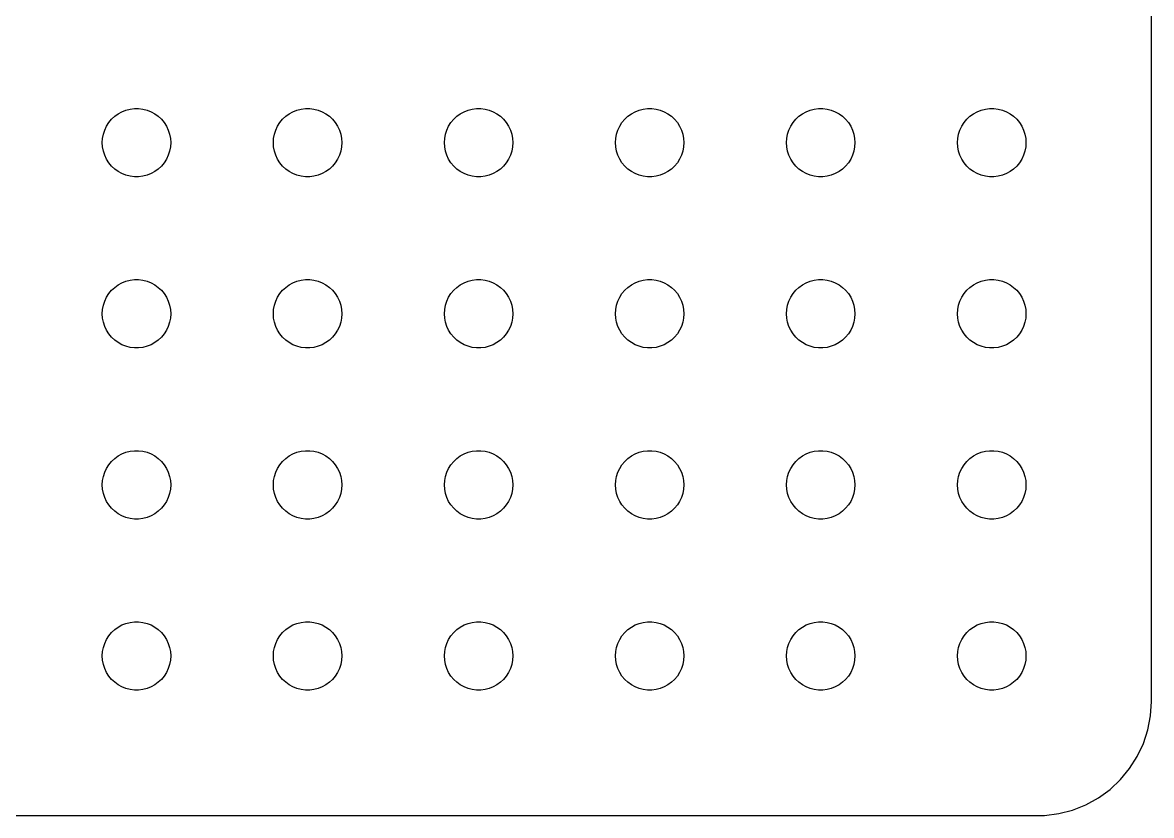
# Model space of a CAD drawing. Header units: metres. Extents: x -97 to 97, y -37 to 37.
# Drawn here: x 47.5 to 97, y -36.99 to -2.24 of the extents above; entities that cross this region are included whole.
import ezdxf

# ---------------------------------------------------------------- set-up
doc = ezdxf.new("R2010")
doc.units = ezdxf.units.M

msp = doc.modelspace()

# ---------------------------------------------------------------- linework, layer by layer
for p, q in [((97, -32), (97, 32)), ((51.4065, -6.47318), (51.5439, -6.34422)), ((51.5439, -6.34422), (51.6963, -6.23351)), ((51.6963, -6.23351), (51.8613, -6.14275)), ((51.8613, -6.14275), (52.0365, -6.07341)), ((52.0365, -6.07341), (52.2189, -6.02657)), ((52.2189, -6.02657), (52.4058, -6.00294)), ((52.4058, -6.00294), (52.5942, -6.00294)), ((52.5942, -6.00294), (52.7811, -6.02657)), ((52.7811, -6.02657), (52.9635, -6.07341)), ((52.9635, -6.07341), (53.1387, -6.14275)), ((53.1387, -6.14275), (53.3037, -6.23351)), ((53.3037, -6.23351), (53.4561, -6.34422)), ((53.4561, -6.34422), (53.5934, -6.47318)), ((58.9065, -6.47318), (59.0439, -6.34422)), ((59.0439, -6.34422), (59.1963, -6.23351)), ((59.1963, -6.23351), (59.3613, -6.14275)), ((59.3613, -6.14275), (59.5365, -6.07341)), ((59.5365, -6.07341), (59.7189, -6.02657)), ((59.7189, -6.02657), (59.9058, -6.00294)), ((59.9058, -6.00294), (60.0942, -6.00294)), ((60.0942, -6.00294), (60.2811, -6.02657)), ((60.2811, -6.02657), (60.4635, -6.07341)), ((60.4635, -6.07341), (60.6387, -6.14275)), ((60.6387, -6.14275), (60.8037, -6.23351)), ((60.8037, -6.23351), (60.9561, -6.34422)), ((60.9561, -6.34422), (61.0934, -6.47318)), ((66.4065, -6.47318), (66.5439, -6.34422)), ((66.5439, -6.34422), (66.6963, -6.23351)), ((66.6963, -6.23351), (66.8613, -6.14275)), ((66.8613, -6.14275), (67.0365, -6.07341)), ((67.0365, -6.07341), (67.2189, -6.02657)), ((67.2189, -6.02657), (67.4058, -6.00294)), ((67.4058, -6.00294), (67.5942, -6.00294)), ((67.5942, -6.00294), (67.7811, -6.02657)), ((67.7811, -6.02657), (67.9635, -6.07341)), ((67.9635, -6.07341), (68.1387, -6.14275)), ((68.1387, -6.14275), (68.3037, -6.23351)), ((68.3037, -6.23351), (68.4561, -6.34422)), ((68.4561, -6.34422), (68.5934, -6.47318)), ((73.9065, -6.47318), (74.0439, -6.34422)), ((74.0439, -6.34422), (74.1963, -6.23351)), ((74.1963, -6.23351), (74.3613, -6.14275)), ((74.3613, -6.14275), (74.5365, -6.07341)), ((74.5365, -6.07341), (74.7189, -6.02657)), ((74.7189, -6.02657), (74.9058, -6.00294)), ((74.9058, -6.00294), (75.0942, -6.00294)), ((75.0942, -6.00294), (75.2811, -6.02657)), ((75.2811, -6.02657), (75.4635, -6.07341)), ((75.4635, -6.07341), (75.6387, -6.14275)), ((75.6387, -6.14275), (75.8037, -6.23351)), ((75.8037, -6.23351), (75.9561, -6.34422)), ((75.9561, -6.34422), (76.0934, -6.47318)), ((81.4065, -6.47318), (81.5439, -6.34422)), ((81.5439, -6.34422), (81.6963, -6.23351)), ((81.6963, -6.23351), (81.8613, -6.14275)), ((81.8613, -6.14275), (82.0365, -6.07341)), ((82.0365, -6.07341), (82.2189, -6.02657)), ((82.2189, -6.02657), (82.4058, -6.00294)), ((82.4058, -6.00294), (82.5942, -6.00294)), ((82.5942, -6.00294), (82.7811, -6.02657)), ((82.7811, -6.02657), (82.9635, -6.07341)), ((82.9635, -6.07341), (83.1387, -6.14275)), ((83.1387, -6.14275), (83.3037, -6.23351)), ((83.3037, -6.23351), (83.4561, -6.34422)), ((83.4561, -6.34422), (83.5934, -6.47318)), ((88.9065, -6.47318), (89.0439, -6.34422)), ((89.0439, -6.34422), (89.1963, -6.23351)), ((89.1963, -6.23351), (89.3613, -6.14275)), ((89.3613, -6.14275), (89.5365, -6.07341)), ((89.5365, -6.07341), (89.7189, -6.02657)), ((89.7189, -6.02657), (89.9058, -6.00294)), ((89.9058, -6.00294), (90.0942, -6.00294)), ((90.0942, -6.00294), (90.2811, -6.02657)), ((90.2811, -6.02657), (90.4635, -6.07341)), ((90.4635, -6.07341), (90.6387, -6.14275)), ((90.6387, -6.14275), (90.8037, -6.23351)), ((90.8037, -6.23351), (90.9561, -6.34422)), ((90.9561, -6.34422), (91.0934, -6.47318)), ((51.1053, -6.9478), (51.1855, -6.77736)), ((51.1855, -6.77736), (51.2865, -6.61832)), ((51.2865, -6.61832), (51.4065, -6.47318)), ((53.5934, -6.47318), (53.7135, -6.61832)), ((53.7135, -6.61832), (53.8145, -6.77736)), ((53.8145, -6.77736), (53.8947, -6.9478)), ((58.6053, -6.9478), (58.6855, -6.77736)), ((58.6855, -6.77736), (58.7865, -6.61832)), ((58.7865, -6.61832), (58.9065, -6.47318)), ((61.0934, -6.47318), (61.2135, -6.61832)), ((61.2135, -6.61832), (61.3145, -6.77736)), ((61.3145, -6.77736), (61.3947, -6.9478)), ((66.1053, -6.9478), (66.1855, -6.77736)), ((66.1855, -6.77736), (66.2865, -6.61832)), ((66.2865, -6.61832), (66.4065, -6.47318)), ((68.5934, -6.47318), (68.7135, -6.61832)), ((68.7135, -6.61832), (68.8145, -6.77736)), ((68.8145, -6.77736), (68.8947, -6.9478)), ((73.6053, -6.9478), (73.6855, -6.77736)), ((73.6855, -6.77736), (73.7865, -6.61832)), ((73.7865, -6.61832), (73.9065, -6.47318)), ((76.0934, -6.47318), (76.2135, -6.61832)), ((76.2135, -6.61832), (76.3145, -6.77736)), ((76.3145, -6.77736), (76.3947, -6.9478)), ((81.1053, -6.9478), (81.1855, -6.77736)), ((81.1855, -6.77736), (81.2865, -6.61832)), ((81.2865, -6.61832), (81.4065, -6.47318)), ((83.5934, -6.47318), (83.7135, -6.61832)), ((83.7135, -6.61832), (83.8145, -6.77736)), ((83.8145, -6.77736), (83.8947, -6.9478)), ((88.6053, -6.9478), (88.6855, -6.77736)), ((88.6855, -6.77736), (88.7865, -6.61832)), ((88.7865, -6.61832), (88.9065, -6.47318)), ((91.0934, -6.47318), (91.2135, -6.61832)), ((91.2135, -6.61832), (91.3145, -6.77736)), ((91.3145, -6.77736), (91.3947, -6.9478)), ((51, -7.5), (51.0118, -7.312)), ((51.0118, -7.312), (51.0471, -7.12695)), ((51.0471, -7.12695), (51.1053, -6.9478)), ((53.8947, -6.9478), (53.9529, -7.12695)), ((53.9529, -7.12695), (53.9882, -7.312)), ((53.9882, -7.312), (54, -7.5)), ((58.5, -7.5), (58.5118, -7.312)), ((58.5118, -7.312), (58.5471, -7.12695)), ((58.5471, -7.12695), (58.6053, -6.9478)), ((61.3947, -6.9478), (61.4529, -7.12695)), ((61.4529, -7.12695), (61.4882, -7.312)), ((61.4882, -7.312), (61.5, -7.5)), ((66, -7.5), (66.0118, -7.312)), ((66.0118, -7.312), (66.0471, -7.12695)), ((66.0471, -7.12695), (66.1053, -6.9478)), ((68.8947, -6.9478), (68.9529, -7.12695)), ((68.9529, -7.12695), (68.9882, -7.312)), ((68.9882, -7.312), (69, -7.5)), ((73.5, -7.5), (73.5118, -7.312)), ((73.5118, -7.312), (73.5471, -7.12695)), ((73.5471, -7.12695), (73.6053, -6.9478)), ((76.3947, -6.9478), (76.4529, -7.12695)), ((76.4529, -7.12695), (76.4882, -7.312)), ((76.4882, -7.312), (76.5, -7.5)), ((81, -7.5), (81.0118, -7.312)), ((81.0118, -7.312), (81.0471, -7.12695)), ((81.0471, -7.12695), (81.1053, -6.9478)), ((83.8947, -6.9478), (83.9529, -7.12695)), ((83.9529, -7.12695), (83.9882, -7.312)), ((83.9882, -7.312), (84, -7.5)), ((88.5, -7.5), (88.5118, -7.312)), ((88.5118, -7.312), (88.5471, -7.12695)), ((88.5471, -7.12695), (88.6053, -6.9478)), ((91.3947, -6.9478), (91.4529, -7.12695)), ((91.4529, -7.12695), (91.4882, -7.312)), ((91.4882, -7.312), (91.5, -7.5)), ((51.0118, -7.68799), (51, -7.5)), ((51.0471, -7.87303), (51.0118, -7.68799)), ((51.1053, -8.05219), (51.0471, -7.87303)), ((53.9529, -7.87303), (53.8947, -8.05219)), ((53.9882, -7.68799), (53.9529, -7.87303)), ((54, -7.5), (53.9882, -7.68799)), ((58.5118, -7.68799), (58.5, -7.5)), ((58.5471, -7.87303), (58.5118, -7.68799)), ((58.6053, -8.05219), (58.5471, -7.87303)), ((61.4529, -7.87303), (61.3947, -8.05219)), ((61.4882, -7.68799), (61.4529, -7.87303)), ((61.5, -7.5), (61.4882, -7.68799)), ((66.0118, -7.68799), (66, -7.5)), ((66.0471, -7.87303), (66.0118, -7.68799)), ((66.1053, -8.05219), (66.0471, -7.87303)), ((68.9529, -7.87303), (68.8947, -8.05219)), ((68.9882, -7.68799), (68.9529, -7.87303)), ((69, -7.5), (68.9882, -7.68799)), ((73.5118, -7.68799), (73.5, -7.5)), ((73.5471, -7.87303), (73.5118, -7.68799)), ((73.6053, -8.05219), (73.5471, -7.87303)), ((76.4529, -7.87303), (76.3947, -8.05219)), ((76.4882, -7.68799), (76.4529, -7.87303)), ((76.5, -7.5), (76.4882, -7.68799)), ((81.0118, -7.68799), (81, -7.5)), ((81.0471, -7.87303), (81.0118, -7.68799)), ((81.1053, -8.05219), (81.0471, -7.87303)), ((83.9529, -7.87303), (83.8947, -8.05219)), ((83.9882, -7.68799), (83.9529, -7.87303)), ((84, -7.5), (83.9882, -7.68799)), ((88.5118, -7.68799), (88.5, -7.5)), ((88.5471, -7.87303), (88.5118, -7.68799)), ((88.6053, -8.05219), (88.5471, -7.87303)), ((91.4529, -7.87303), (91.3947, -8.05219)), ((91.4882, -7.68799), (91.4529, -7.87303)), ((91.5, -7.5), (91.4882, -7.68799)), ((51.1855, -8.22263), (51.1053, -8.05219)), ((51.2865, -8.38167), (51.1855, -8.22263)), ((51.4065, -8.52681), (51.2865, -8.38167)), ((53.7135, -8.38167), (53.5934, -8.52681)), ((53.8145, -8.22263), (53.7135, -8.38167)), ((53.8947, -8.05219), (53.8145, -8.22263)), ((58.6855, -8.22263), (58.6053, -8.05219)), ((58.7865, -8.38167), (58.6855, -8.22263)), ((58.9065, -8.52681), (58.7865, -8.38167)), ((61.2135, -8.38167), (61.0934, -8.52681)), ((61.3145, -8.22263), (61.2135, -8.38167)), ((61.3947, -8.05219), (61.3145, -8.22263)), ((66.1855, -8.22263), (66.1053, -8.05219)), ((66.2865, -8.38167), (66.1855, -8.22263)), ((66.4065, -8.52681), (66.2865, -8.38167)), ((68.7135, -8.38167), (68.5934, -8.52681)), ((68.8145, -8.22263), (68.7135, -8.38167)), ((68.8947, -8.05219), (68.8145, -8.22263)), ((73.6855, -8.22263), (73.6053, -8.05219)), ((73.7865, -8.38167), (73.6855, -8.22263)), ((73.9065, -8.52681), (73.7865, -8.38167)), ((76.2135, -8.38167), (76.0934, -8.52681)), ((76.3145, -8.22263), (76.2135, -8.38167)), ((76.3947, -8.05219), (76.3145, -8.22263)), ((81.1855, -8.22263), (81.1053, -8.05219)), ((81.2865, -8.38167), (81.1855, -8.22263)), ((81.4065, -8.52681), (81.2865, -8.38167)), ((83.7135, -8.38167), (83.5934, -8.52681)), ((83.8145, -8.22263), (83.7135, -8.38167)), ((83.8947, -8.05219), (83.8145, -8.22263)), ((88.6855, -8.22263), (88.6053, -8.05219)), ((88.7865, -8.38167), (88.6855, -8.22263)), ((88.9065, -8.52681), (88.7865, -8.38167)), ((91.2135, -8.38167), (91.0934, -8.52681)), ((91.3145, -8.22263), (91.2135, -8.38167)), ((91.3947, -8.05219), (91.3145, -8.22263)), ((51.5439, -8.65576), (51.4065, -8.52681)), ((51.6963, -8.76648), (51.5439, -8.65576)), ((51.8613, -8.85724), (51.6963, -8.76648)), ((52.0365, -8.92657), (51.8613, -8.85724)), ((53.1387, -8.85724), (52.9635, -8.92657)), ((53.3037, -8.76648), (53.1387, -8.85724)), ((53.4561, -8.65576), (53.3037, -8.76648)), ((53.5934, -8.52681), (53.4561, -8.65576)), ((59.0439, -8.65576), (58.9065, -8.52681)), ((59.1963, -8.76648), (59.0439, -8.65576)), ((59.3613, -8.85724), (59.1963, -8.76648)), ((59.5365, -8.92657), (59.3613, -8.85724)), ((60.6387, -8.85724), (60.4635, -8.92657)), ((60.8037, -8.76648), (60.6387, -8.85724)), ((60.9561, -8.65576), (60.8037, -8.76648)), ((61.0934, -8.52681), (60.9561, -8.65576)), ((66.5439, -8.65576), (66.4065, -8.52681)), ((66.6963, -8.76648), (66.5439, -8.65576)), ((66.8613, -8.85724), (66.6963, -8.76648)), ((67.0365, -8.92657), (66.8613, -8.85724)), ((68.1387, -8.85724), (67.9635, -8.92657)), ((68.3037, -8.76648), (68.1387, -8.85724)), ((68.4561, -8.65576), (68.3037, -8.76648)), ((68.5934, -8.52681), (68.4561, -8.65576)), ((74.0439, -8.65576), (73.9065, -8.52681)), ((74.1963, -8.76648), (74.0439, -8.65576)), ((74.3613, -8.85724), (74.1963, -8.76648)), ((74.5365, -8.92657), (74.3613, -8.85724)), ((75.6387, -8.85724), (75.4635, -8.92657)), ((75.8037, -8.76648), (75.6387, -8.85724)), ((75.9561, -8.65576), (75.8037, -8.76648)), ((76.0934, -8.52681), (75.9561, -8.65576)), ((81.5439, -8.65576), (81.4065, -8.52681)), ((81.6963, -8.76648), (81.5439, -8.65576)), ((81.8613, -8.85724), (81.6963, -8.76648)), ((82.0365, -8.92657), (81.8613, -8.85724)), ((83.1387, -8.85724), (82.9635, -8.92657)), ((83.3037, -8.76648), (83.1387, -8.85724)), ((83.4561, -8.65576), (83.3037, -8.76648)), ((83.5934, -8.52681), (83.4561, -8.65576)), ((89.0439, -8.65576), (88.9065, -8.52681)), ((89.1963, -8.76648), (89.0439, -8.65576)), ((89.3613, -8.85724), (89.1963, -8.76648)), ((89.5365, -8.92657), (89.3613, -8.85724)), ((90.6387, -8.85724), (90.4635, -8.92657)), ((90.8037, -8.76648), (90.6387, -8.85724)), ((90.9561, -8.65576), (90.8037, -8.76648)), ((91.0934, -8.52681), (90.9561, -8.65576)), ((52.2189, -8.97342), (52.0365, -8.92657)), ((52.4058, -8.99704), (52.2189, -8.97342)), ((52.5942, -8.99704), (52.4058, -8.99704)), ((52.7811, -8.97342), (52.5942, -8.99704)), ((52.9635, -8.92657), (52.7811, -8.97342)), ((59.7189, -8.97342), (59.5365, -8.92657)), ((59.9058, -8.99704), (59.7189, -8.97342)), ((60.0942, -8.99704), (59.9058, -8.99704)), ((60.2811, -8.97342), (60.0942, -8.99704)), ((60.4635, -8.92657), (60.2811, -8.97342)), ((67.2189, -8.97342), (67.0365, -8.92657)), ((67.4058, -8.99704), (67.2189, -8.97342)), ((67.5942, -8.99704), (67.4058, -8.99704)), ((67.7811, -8.97342), (67.5942, -8.99704)), ((67.9635, -8.92657), (67.7811, -8.97342)), ((74.7189, -8.97342), (74.5365, -8.92657)), ((74.9058, -8.99704), (74.7189, -8.97342)), ((75.0942, -8.99704), (74.9058, -8.99704)), ((75.2811, -8.97342), (75.0942, -8.99704)), ((75.4635, -8.92657), (75.2811, -8.97342)), ((82.2189, -8.97342), (82.0365, -8.92657)), ((82.4058, -8.99704), (82.2189, -8.97342)), ((82.5942, -8.99704), (82.4058, -8.99704)), ((82.7811, -8.97342), (82.5942, -8.99704)), ((82.9635, -8.92657), (82.7811, -8.97342)), ((89.7189, -8.97342), (89.5365, -8.92657)), ((89.9058, -8.99704), (89.7189, -8.97342)), ((90.0942, -8.99704), (89.9058, -8.99704)), ((90.2811, -8.97342), (90.0942, -8.99704)), ((90.4635, -8.92657), (90.2811, -8.97342)), ((51.4065, -13.9732), (51.5439, -13.8442)), ((51.5439, -13.8442), (51.6963, -13.7335)), ((51.6963, -13.7335), (51.8613, -13.6427)), ((51.8613, -13.6427), (52.0365, -13.5734)), ((52.0365, -13.5734), (52.2189, -13.5266)), ((52.2189, -13.5266), (52.4058, -13.5029)), ((52.4058, -13.5029), (52.5942, -13.5029)), ((52.5942, -13.5029), (52.7811, -13.5266)), ((52.7811, -13.5266), (52.9635, -13.5734)), ((52.9635, -13.5734), (53.1387, -13.6427)), ((53.1387, -13.6427), (53.3037, -13.7335)), ((53.3037, -13.7335), (53.4561, -13.8442)), ((53.4561, -13.8442), (53.5934, -13.9732)), ((58.9065, -13.9732), (59.0439, -13.8442)), ((59.0439, -13.8442), (59.1963, -13.7335)), ((59.1963, -13.7335), (59.3613, -13.6427)), ((59.3613, -13.6427), (59.5365, -13.5734)), ((59.5365, -13.5734), (59.7189, -13.5266)), ((59.7189, -13.5266), (59.9058, -13.5029)), ((59.9058, -13.5029), (60.0942, -13.5029)), ((60.0942, -13.5029), (60.2811, -13.5266)), ((60.2811, -13.5266), (60.4635, -13.5734)), ((60.4635, -13.5734), (60.6387, -13.6427)), ((60.6387, -13.6427), (60.8037, -13.7335)), ((60.8037, -13.7335), (60.9561, -13.8442)), ((60.9561, -13.8442), (61.0934, -13.9732)), ((66.4065, -13.9732), (66.5439, -13.8442)), ((66.5439, -13.8442), (66.6963, -13.7335)), ((66.6963, -13.7335), (66.8613, -13.6427)), ((66.8613, -13.6427), (67.0365, -13.5734)), ((67.0365, -13.5734), (67.2189, -13.5266)), ((67.2189, -13.5266), (67.4058, -13.5029)), ((67.4058, -13.5029), (67.5942, -13.5029)), ((67.5942, -13.5029), (67.7811, -13.5266)), ((67.7811, -13.5266), (67.9635, -13.5734)), ((67.9635, -13.5734), (68.1387, -13.6427)), ((68.1387, -13.6427), (68.3037, -13.7335)), ((68.3037, -13.7335), (68.4561, -13.8442)), ((68.4561, -13.8442), (68.5934, -13.9732)), ((73.9065, -13.9732), (74.0439, -13.8442)), ((74.0439, -13.8442), (74.1963, -13.7335)), ((74.1963, -13.7335), (74.3613, -13.6427)), ((74.3613, -13.6427), (74.5365, -13.5734)), ((74.5365, -13.5734), (74.7189, -13.5266)), ((74.7189, -13.5266), (74.9058, -13.5029)), ((74.9058, -13.5029), (75.0942, -13.5029)), ((75.0942, -13.5029), (75.2811, -13.5266)), ((75.2811, -13.5266), (75.4635, -13.5734)), ((75.4635, -13.5734), (75.6387, -13.6427)), ((75.6387, -13.6427), (75.8037, -13.7335)), ((75.8037, -13.7335), (75.9561, -13.8442)), ((75.9561, -13.8442), (76.0934, -13.9732)), ((81.4065, -13.9732), (81.5439, -13.8442)), ((81.5439, -13.8442), (81.6963, -13.7335)), ((81.6963, -13.7335), (81.8613, -13.6427)), ((81.8613, -13.6427), (82.0365, -13.5734)), ((82.0365, -13.5734), (82.2189, -13.5266)), ((82.2189, -13.5266), (82.4058, -13.5029)), ((82.4058, -13.5029), (82.5942, -13.5029)), ((82.5942, -13.5029), (82.7811, -13.5266)), ((82.7811, -13.5266), (82.9635, -13.5734)), ((82.9635, -13.5734), (83.1387, -13.6427)), ((83.1387, -13.6427), (83.3037, -13.7335)), ((83.3037, -13.7335), (83.4561, -13.8442)), ((83.4561, -13.8442), (83.5934, -13.9732)), ((88.9065, -13.9732), (89.0439, -13.8442)), ((89.0439, -13.8442), (89.1963, -13.7335)), ((89.1963, -13.7335), (89.3613, -13.6427)), ((89.3613, -13.6427), (89.5365, -13.5734)), ((89.5365, -13.5734), (89.7189, -13.5266)), ((89.7189, -13.5266), (89.9058, -13.5029)), ((89.9058, -13.5029), (90.0942, -13.5029)), ((90.0942, -13.5029), (90.2811, -13.5266)), ((90.2811, -13.5266), (90.4635, -13.5734)), ((90.4635, -13.5734), (90.6387, -13.6427)), ((90.6387, -13.6427), (90.8037, -13.7335)), ((90.8037, -13.7335), (90.9561, -13.8442)), ((90.9561, -13.8442), (91.0934, -13.9732)), ((51.1053, -14.4478), (51.1855, -14.2774)), ((51.1855, -14.2774), (51.2865, -14.1183)), ((51.2865, -14.1183), (51.4065, -13.9732)), ((53.5934, -13.9732), (53.7135, -14.1183)), ((53.7135, -14.1183), (53.8145, -14.2774)), ((53.8145, -14.2774), (53.8947, -14.4478)), ((58.6053, -14.4478), (58.6855, -14.2774)), ((58.6855, -14.2774), (58.7865, -14.1183)), ((58.7865, -14.1183), (58.9065, -13.9732)), ((61.0934, -13.9732), (61.2135, -14.1183)), ((61.2135, -14.1183), (61.3145, -14.2774)), ((61.3145, -14.2774), (61.3947, -14.4478)), ((66.1053, -14.4478), (66.1855, -14.2774)), ((66.1855, -14.2774), (66.2865, -14.1183)), ((66.2865, -14.1183), (66.4065, -13.9732)), ((68.5934, -13.9732), (68.7135, -14.1183)), ((68.7135, -14.1183), (68.8145, -14.2774)), ((68.8145, -14.2774), (68.8947, -14.4478)), ((73.6053, -14.4478), (73.6855, -14.2774)), ((73.6855, -14.2774), (73.7865, -14.1183)), ((73.7865, -14.1183), (73.9065, -13.9732)), ((76.0934, -13.9732), (76.2135, -14.1183)), ((76.2135, -14.1183), (76.3145, -14.2774)), ((76.3145, -14.2774), (76.3947, -14.4478)), ((81.1053, -14.4478), (81.1855, -14.2774)), ((81.1855, -14.2774), (81.2865, -14.1183)), ((81.2865, -14.1183), (81.4065, -13.9732)), ((83.5934, -13.9732), (83.7135, -14.1183)), ((83.7135, -14.1183), (83.8145, -14.2774)), ((83.8145, -14.2774), (83.8947, -14.4478)), ((88.6053, -14.4478), (88.6855, -14.2774)), ((88.6855, -14.2774), (88.7865, -14.1183)), ((88.7865, -14.1183), (88.9065, -13.9732)), ((91.0934, -13.9732), (91.2135, -14.1183)), ((91.2135, -14.1183), (91.3145, -14.2774)), ((91.3145, -14.2774), (91.3947, -14.4478)), ((51, -15), (51.0118, -14.812)), ((51.0118, -14.812), (51.0471, -14.627)), ((51.0471, -14.627), (51.1053, -14.4478)), ((53.8947, -14.4478), (53.9529, -14.627)), ((53.9529, -14.627), (53.9882, -14.812)), ((53.9882, -14.812), (54, -15)), ((58.5, -15), (58.5118, -14.812)), ((58.5118, -14.812), (58.5471, -14.627)), ((58.5471, -14.627), (58.6053, -14.4478)), ((61.3947, -14.4478), (61.4529, -14.627)), ((61.4529, -14.627), (61.4882, -14.812)), ((61.4882, -14.812), (61.5, -15)), ((66, -15), (66.0118, -14.812)), ((66.0118, -14.812), (66.0471, -14.627)), ((66.0471, -14.627), (66.1053, -14.4478)), ((68.8947, -14.4478), (68.9529, -14.627)), ((68.9529, -14.627), (68.9882, -14.812)), ((68.9882, -14.812), (69, -15)), ((73.5, -15), (73.5118, -14.812)), ((73.5118, -14.812), (73.5471, -14.627)), ((73.5471, -14.627), (73.6053, -14.4478)), ((76.3947, -14.4478), (76.4529, -14.627)), ((76.4529, -14.627), (76.4882, -14.812)), ((76.4882, -14.812), (76.5, -15)), ((81, -15), (81.0118, -14.812)), ((81.0118, -14.812), (81.0471, -14.627)), ((81.0471, -14.627), (81.1053, -14.4478)), ((83.8947, -14.4478), (83.9529, -14.627)), ((83.9529, -14.627), (83.9882, -14.812)), ((83.9882, -14.812), (84, -15)), ((88.5, -15), (88.5118, -14.812)), ((88.5118, -14.812), (88.5471, -14.627)), ((88.5471, -14.627), (88.6053, -14.4478)), ((91.3947, -14.4478), (91.4529, -14.627)), ((91.4529, -14.627), (91.4882, -14.812)), ((91.4882, -14.812), (91.5, -15)), ((51.0118, -15.188), (51, -15)), ((51.0471, -15.373), (51.0118, -15.188)), ((53.9882, -15.188), (53.9529, -15.373)), ((54, -15), (53.9882, -15.188)), ((58.5118, -15.188), (58.5, -15)), ((58.5471, -15.373), (58.5118, -15.188)), ((61.4882, -15.188), (61.4529, -15.373)), ((61.5, -15), (61.4882, -15.188)), ((66.0118, -15.188), (66, -15)), ((66.0471, -15.373), (66.0118, -15.188)), ((68.9882, -15.188), (68.9529, -15.373)), ((69, -15), (68.9882, -15.188)), ((73.5118, -15.188), (73.5, -15)), ((73.5471, -15.373), (73.5118, -15.188)), ((76.4882, -15.188), (76.4529, -15.373)), ((76.5, -15), (76.4882, -15.188)), ((81.0118, -15.188), (81, -15)), ((81.0471, -15.373), (81.0118, -15.188)), ((83.9882, -15.188), (83.9529, -15.373)), ((84, -15), (83.9882, -15.188)), ((88.5118, -15.188), (88.5, -15)), ((88.5471, -15.373), (88.5118, -15.188)), ((91.4882, -15.188), (91.4529, -15.373)), ((91.5, -15), (91.4882, -15.188)), ((51.1053, -15.5522), (51.0471, -15.373)), ((51.1855, -15.7226), (51.1053, -15.5522)), ((51.2865, -15.8817), (51.1855, -15.7226)), ((53.8145, -15.7226), (53.7135, -15.8817)), ((53.8947, -15.5522), (53.8145, -15.7226)), ((53.9529, -15.373), (53.8947, -15.5522)), ((58.6053, -15.5522), (58.5471, -15.373)), ((58.6855, -15.7226), (58.6053, -15.5522)), ((58.7865, -15.8817), (58.6855, -15.7226)), ((61.3145, -15.7226), (61.2135, -15.8817)), ((61.3947, -15.5522), (61.3145, -15.7226)), ((61.4529, -15.373), (61.3947, -15.5522)), ((66.1053, -15.5522), (66.0471, -15.373)), ((66.1855, -15.7226), (66.1053, -15.5522)), ((66.2865, -15.8817), (66.1855, -15.7226)), ((68.8145, -15.7226), (68.7135, -15.8817)), ((68.8947, -15.5522), (68.8145, -15.7226)), ((68.9529, -15.373), (68.8947, -15.5522)), ((73.6053, -15.5522), (73.5471, -15.373)), ((73.6855, -15.7226), (73.6053, -15.5522)), ((73.7865, -15.8817), (73.6855, -15.7226)), ((76.3145, -15.7226), (76.2135, -15.8817)), ((76.3947, -15.5522), (76.3145, -15.7226)), ((76.4529, -15.373), (76.3947, -15.5522)), ((81.1053, -15.5522), (81.0471, -15.373)), ((81.1855, -15.7226), (81.1053, -15.5522)), ((81.2865, -15.8817), (81.1855, -15.7226)), ((83.8145, -15.7226), (83.7135, -15.8817)), ((83.8947, -15.5522), (83.8145, -15.7226)), ((83.9529, -15.373), (83.8947, -15.5522)), ((88.6053, -15.5522), (88.5471, -15.373)), ((88.6855, -15.7226), (88.6053, -15.5522)), ((88.7865, -15.8817), (88.6855, -15.7226)), ((91.3145, -15.7226), (91.2135, -15.8817)), ((91.3947, -15.5522), (91.3145, -15.7226)), ((91.4529, -15.373), (91.3947, -15.5522)), ((51.4065, -16.0268), (51.2865, -15.8817)), ((51.5439, -16.1558), (51.4065, -16.0268)), ((51.6963, -16.2665), (51.5439, -16.1558)), ((51.8613, -16.3572), (51.6963, -16.2665)), ((53.3037, -16.2665), (53.1387, -16.3572)), ((53.4561, -16.1558), (53.3037, -16.2665)), ((53.5934, -16.0268), (53.4561, -16.1558)), ((53.7135, -15.8817), (53.5934, -16.0268)), ((58.9065, -16.0268), (58.7865, -15.8817)), ((59.0439, -16.1558), (58.9065, -16.0268)), ((59.1963, -16.2665), (59.0439, -16.1558)), ((59.3613, -16.3572), (59.1963, -16.2665)), ((60.8037, -16.2665), (60.6387, -16.3572)), ((60.9561, -16.1558), (60.8037, -16.2665)), ((61.0934, -16.0268), (60.9561, -16.1558)), ((61.2135, -15.8817), (61.0934, -16.0268)), ((66.4065, -16.0268), (66.2865, -15.8817)), ((66.5439, -16.1558), (66.4065, -16.0268)), ((66.6963, -16.2665), (66.5439, -16.1558)), ((66.8613, -16.3572), (66.6963, -16.2665)), ((68.3037, -16.2665), (68.1387, -16.3572)), ((68.4561, -16.1558), (68.3037, -16.2665)), ((68.5934, -16.0268), (68.4561, -16.1558)), ((68.7135, -15.8817), (68.5934, -16.0268)), ((73.9065, -16.0268), (73.7865, -15.8817)), ((74.0439, -16.1558), (73.9065, -16.0268)), ((74.1963, -16.2665), (74.0439, -16.1558)), ((74.3613, -16.3572), (74.1963, -16.2665)), ((75.8037, -16.2665), (75.6387, -16.3572)), ((75.9561, -16.1558), (75.8037, -16.2665)), ((76.0934, -16.0268), (75.9561, -16.1558)), ((76.2135, -15.8817), (76.0934, -16.0268)), ((81.4065, -16.0268), (81.2865, -15.8817)), ((81.5439, -16.1558), (81.4065, -16.0268)), ((81.6963, -16.2665), (81.5439, -16.1558)), ((81.8613, -16.3572), (81.6963, -16.2665)), ((83.3037, -16.2665), (83.1387, -16.3572)), ((83.4561, -16.1558), (83.3037, -16.2665)), ((83.5934, -16.0268), (83.4561, -16.1558)), ((83.7135, -15.8817), (83.5934, -16.0268)), ((88.9065, -16.0268), (88.7865, -15.8817)), ((89.0439, -16.1558), (88.9065, -16.0268)), ((89.1963, -16.2665), (89.0439, -16.1558)), ((89.3613, -16.3572), (89.1963, -16.2665)), ((90.8037, -16.2665), (90.6387, -16.3572)), ((90.9561, -16.1558), (90.8037, -16.2665)), ((91.0934, -16.0268), (90.9561, -16.1558)), ((91.2135, -15.8817), (91.0934, -16.0268)), ((52.0365, -16.4266), (51.8613, -16.3572)), ((52.2189, -16.4734), (52.0365, -16.4266)), ((52.4058, -16.497), (52.2189, -16.4734)), ((52.5942, -16.497), (52.4058, -16.497)), ((52.7811, -16.4734), (52.5942, -16.497)), ((52.9635, -16.4266), (52.7811, -16.4734)), ((53.1387, -16.3572), (52.9635, -16.4266)), ((59.5365, -16.4266), (59.3613, -16.3572)), ((59.7189, -16.4734), (59.5365, -16.4266)), ((59.9058, -16.497), (59.7189, -16.4734)), ((60.0942, -16.497), (59.9058, -16.497)), ((60.2811, -16.4734), (60.0942, -16.497)), ((60.4635, -16.4266), (60.2811, -16.4734)), ((60.6387, -16.3572), (60.4635, -16.4266)), ((67.0365, -16.4266), (66.8613, -16.3572)), ((67.2189, -16.4734), (67.0365, -16.4266)), ((67.4058, -16.497), (67.2189, -16.4734)), ((67.5942, -16.497), (67.4058, -16.497)), ((67.7811, -16.4734), (67.5942, -16.497)), ((67.9635, -16.4266), (67.7811, -16.4734)), ((68.1387, -16.3572), (67.9635, -16.4266)), ((74.5365, -16.4266), (74.3613, -16.3572)), ((74.7189, -16.4734), (74.5365, -16.4266)), ((74.9058, -16.497), (74.7189, -16.4734)), ((75.0942, -16.497), (74.9058, -16.497)), ((75.2811, -16.4734), (75.0942, -16.497)), ((75.4635, -16.4266), (75.2811, -16.4734)), ((75.6387, -16.3572), (75.4635, -16.4266)), ((82.0365, -16.4266), (81.8613, -16.3572)), ((82.2189, -16.4734), (82.0365, -16.4266)), ((82.4058, -16.497), (82.2189, -16.4734)), ((82.5942, -16.497), (82.4058, -16.497)), ((82.7811, -16.4734), (82.5942, -16.497)), ((82.9635, -16.4266), (82.7811, -16.4734)), ((83.1387, -16.3572), (82.9635, -16.4266)), ((89.5365, -16.4266), (89.3613, -16.3572)), ((89.7189, -16.4734), (89.5365, -16.4266)), ((89.9058, -16.497), (89.7189, -16.4734)), ((90.0942, -16.497), (89.9058, -16.497)), ((90.2811, -16.4734), (90.0942, -16.497)), ((90.4635, -16.4266), (90.2811, -16.4734)), ((90.6387, -16.3572), (90.4635, -16.4266)), ((51.5439, -21.3442), (51.6963, -21.2335)), ((51.6963, -21.2335), (51.8613, -21.1427)), ((51.8613, -21.1427), (52.0365, -21.0734)), ((52.0365, -21.0734), (52.2189, -21.0266)), ((52.2189, -21.0266), (52.4058, -21.003)), ((52.4058, -21.003), (52.5942, -21.003)), ((52.5942, -21.003), (52.7811, -21.0266)), ((52.7811, -21.0266), (52.9635, -21.0734)), ((52.9635, -21.0734), (53.1387, -21.1427)), ((53.1387, -21.1427), (53.3037, -21.2335)), ((53.3037, -21.2335), (53.4561, -21.3442)), ((59.0439, -21.3442), (59.1963, -21.2335)), ((59.1963, -21.2335), (59.3613, -21.1427)), ((59.3613, -21.1427), (59.5365, -21.0734)), ((59.5365, -21.0734), (59.7189, -21.0266)), ((59.7189, -21.0266), (59.9058, -21.003)), ((59.9058, -21.003), (60.0942, -21.003)), ((60.0942, -21.003), (60.2811, -21.0266)), ((60.2811, -21.0266), (60.4635, -21.0734)), ((60.4635, -21.0734), (60.6387, -21.1427)), ((60.6387, -21.1427), (60.8037, -21.2335)), ((60.8037, -21.2335), (60.9561, -21.3442)), ((66.5439, -21.3442), (66.6963, -21.2335)), ((66.6963, -21.2335), (66.8613, -21.1427)), ((66.8613, -21.1427), (67.0365, -21.0734)), ((67.0365, -21.0734), (67.2189, -21.0266)), ((67.2189, -21.0266), (67.4058, -21.003)), ((67.4058, -21.003), (67.5942, -21.003)), ((67.5942, -21.003), (67.7811, -21.0266)), ((67.7811, -21.0266), (67.9635, -21.0734)), ((67.9635, -21.0734), (68.1387, -21.1427)), ((68.1387, -21.1427), (68.3037, -21.2335)), ((68.3037, -21.2335), (68.4561, -21.3442)), ((74.0439, -21.3442), (74.1963, -21.2335)), ((74.1963, -21.2335), (74.3613, -21.1427)), ((74.3613, -21.1427), (74.5365, -21.0734)), ((74.5365, -21.0734), (74.7189, -21.0266)), ((74.7189, -21.0266), (74.9058, -21.003)), ((74.9058, -21.003), (75.0942, -21.003)), ((75.0942, -21.003), (75.2811, -21.0266)), ((75.2811, -21.0266), (75.4635, -21.0734)), ((75.4635, -21.0734), (75.6387, -21.1427)), ((75.6387, -21.1427), (75.8037, -21.2335)), ((75.8037, -21.2335), (75.9561, -21.3442)), ((81.5439, -21.3442), (81.6963, -21.2335)), ((81.6963, -21.2335), (81.8613, -21.1427)), ((81.8613, -21.1427), (82.0365, -21.0734)), ((82.0365, -21.0734), (82.2189, -21.0266)), ((82.2189, -21.0266), (82.4058, -21.003)), ((82.4058, -21.003), (82.5942, -21.003)), ((82.5942, -21.003), (82.7811, -21.0266)), ((82.7811, -21.0266), (82.9635, -21.0734)), ((82.9635, -21.0734), (83.1387, -21.1427)), ((83.1387, -21.1427), (83.3037, -21.2335)), ((83.3037, -21.2335), (83.4561, -21.3442)), ((89.0439, -21.3442), (89.1963, -21.2335)), ((89.1963, -21.2335), (89.3613, -21.1427)), ((89.3613, -21.1427), (89.5365, -21.0734)), ((89.5365, -21.0734), (89.7189, -21.0266)), ((89.7189, -21.0266), (89.9058, -21.003)), ((89.9058, -21.003), (90.0942, -21.003)), ((90.0942, -21.003), (90.2811, -21.0266)), ((90.2811, -21.0266), (90.4635, -21.0734)), ((90.4635, -21.0734), (90.6387, -21.1427)), ((90.6387, -21.1427), (90.8037, -21.2335)), ((90.8037, -21.2335), (90.9561, -21.3442)), ((51.1053, -21.9478), (51.1855, -21.7774)), ((51.1855, -21.7774), (51.2865, -21.6183)), ((51.2865, -21.6183), (51.4065, -21.4732)), ((51.4065, -21.4732), (51.5439, -21.3442)), ((53.4561, -21.3442), (53.5934, -21.4732)), ((53.5934, -21.4732), (53.7135, -21.6183)), ((53.7135, -21.6183), (53.8145, -21.7774)), ((53.8145, -21.7774), (53.8947, -21.9478)), ((58.6053, -21.9478), (58.6855, -21.7774)), ((58.6855, -21.7774), (58.7865, -21.6183)), ((58.7865, -21.6183), (58.9065, -21.4732)), ((58.9065, -21.4732), (59.0439, -21.3442)), ((60.9561, -21.3442), (61.0934, -21.4732)), ((61.0934, -21.4732), (61.2135, -21.6183)), ((61.2135, -21.6183), (61.3145, -21.7774)), ((61.3145, -21.7774), (61.3947, -21.9478)), ((66.1053, -21.9478), (66.1855, -21.7774)), ((66.1855, -21.7774), (66.2865, -21.6183)), ((66.2865, -21.6183), (66.4065, -21.4732)), ((66.4065, -21.4732), (66.5439, -21.3442)), ((68.4561, -21.3442), (68.5934, -21.4732)), ((68.5934, -21.4732), (68.7135, -21.6183)), ((68.7135, -21.6183), (68.8145, -21.7774)), ((68.8145, -21.7774), (68.8947, -21.9478)), ((73.6053, -21.9478), (73.6855, -21.7774)), ((73.6855, -21.7774), (73.7865, -21.6183)), ((73.7865, -21.6183), (73.9065, -21.4732)), ((73.9065, -21.4732), (74.0439, -21.3442)), ((75.9561, -21.3442), (76.0934, -21.4732)), ((76.0934, -21.4732), (76.2135, -21.6183)), ((76.2135, -21.6183), (76.3145, -21.7774)), ((76.3145, -21.7774), (76.3947, -21.9478)), ((81.1053, -21.9478), (81.1855, -21.7774)), ((81.1855, -21.7774), (81.2865, -21.6183)), ((81.2865, -21.6183), (81.4065, -21.4732)), ((81.4065, -21.4732), (81.5439, -21.3442)), ((83.4561, -21.3442), (83.5934, -21.4732)), ((83.5934, -21.4732), (83.7135, -21.6183)), ((83.7135, -21.6183), (83.8145, -21.7774)), ((83.8145, -21.7774), (83.8947, -21.9478)), ((88.6053, -21.9478), (88.6855, -21.7774)), ((88.6855, -21.7774), (88.7865, -21.6183)), ((88.7865, -21.6183), (88.9065, -21.4732)), ((88.9065, -21.4732), (89.0439, -21.3442)), ((90.9561, -21.3442), (91.0934, -21.4732)), ((91.0934, -21.4732), (91.2135, -21.6183)), ((91.2135, -21.6183), (91.3145, -21.7774)), ((91.3145, -21.7774), (91.3947, -21.9478)), ((51.0118, -22.312), (51.0471, -22.127)), ((51.0471, -22.127), (51.1053, -21.9478)), ((53.8947, -21.9478), (53.9529, -22.127)), ((53.9529, -22.127), (53.9882, -22.312)), ((58.5118, -22.312), (58.5471, -22.127)), ((58.5471, -22.127), (58.6053, -21.9478)), ((61.3947, -21.9478), (61.4529, -22.127)), ((61.4529, -22.127), (61.4882, -22.312)), ((66.0118, -22.312), (66.0471, -22.127)), ((66.0471, -22.127), (66.1053, -21.9478)), ((68.8947, -21.9478), (68.9529, -22.127)), ((68.9529, -22.127), (68.9882, -22.312)), ((73.5118, -22.312), (73.5471, -22.127)), ((73.5471, -22.127), (73.6053, -21.9478)), ((76.3947, -21.9478), (76.4529, -22.127)), ((76.4529, -22.127), (76.4882, -22.312)), ((81.0118, -22.312), (81.0471, -22.127)), ((81.0471, -22.127), (81.1053, -21.9478)), ((83.8947, -21.9478), (83.9529, -22.127)), ((83.9529, -22.127), (83.9882, -22.312)), ((88.5118, -22.312), (88.5471, -22.127)), ((88.5471, -22.127), (88.6053, -21.9478)), ((91.3947, -21.9478), (91.4529, -22.127)), ((91.4529, -22.127), (91.4882, -22.312)), ((51, -22.5), (51.0118, -22.312)), ((51.0118, -22.688), (51, -22.5)), ((51.0471, -22.873), (51.0118, -22.688)), ((53.9882, -22.688), (53.9529, -22.873)), ((53.9882, -22.312), (54, -22.5)), ((54, -22.5), (53.9882, -22.688)), ((58.5, -22.5), (58.5118, -22.312)), ((58.5118, -22.688), (58.5, -22.5)), ((58.5471, -22.873), (58.5118, -22.688)), ((61.4882, -22.688), (61.4529, -22.873)), ((61.4882, -22.312), (61.5, -22.5)), ((61.5, -22.5), (61.4882, -22.688)), ((66, -22.5), (66.0118, -22.312)), ((66.0118, -22.688), (66, -22.5)), ((66.0471, -22.873), (66.0118, -22.688)), ((68.9882, -22.688), (68.9529, -22.873)), ((68.9882, -22.312), (69, -22.5)), ((69, -22.5), (68.9882, -22.688)), ((73.5, -22.5), (73.5118, -22.312)), ((73.5118, -22.688), (73.5, -22.5)), ((73.5471, -22.873), (73.5118, -22.688)), ((76.4882, -22.688), (76.4529, -22.873)), ((76.4882, -22.312), (76.5, -22.5)), ((76.5, -22.5), (76.4882, -22.688)), ((81, -22.5), (81.0118, -22.312)), ((81.0118, -22.688), (81, -22.5)), ((81.0471, -22.873), (81.0118, -22.688)), ((83.9882, -22.688), (83.9529, -22.873)), ((83.9882, -22.312), (84, -22.5)), ((84, -22.5), (83.9882, -22.688)), ((88.5, -22.5), (88.5118, -22.312)), ((88.5118, -22.688), (88.5, -22.5)), ((88.5471, -22.873), (88.5118, -22.688)), ((91.4882, -22.688), (91.4529, -22.873)), ((91.4882, -22.312), (91.5, -22.5)), ((91.5, -22.5), (91.4882, -22.688)), ((51.1053, -23.0522), (51.0471, -22.873)), ((51.1855, -23.2226), (51.1053, -23.0522)), ((51.2865, -23.3817), (51.1855, -23.2226)), ((53.8145, -23.2226), (53.7135, -23.3817)), ((53.8947, -23.0522), (53.8145, -23.2226)), ((53.9529, -22.873), (53.8947, -23.0522)), ((58.6053, -23.0522), (58.5471, -22.873)), ((58.6855, -23.2226), (58.6053, -23.0522)), ((58.7865, -23.3817), (58.6855, -23.2226)), ((61.3145, -23.2226), (61.2135, -23.3817)), ((61.3947, -23.0522), (61.3145, -23.2226)), ((61.4529, -22.873), (61.3947, -23.0522)), ((66.1053, -23.0522), (66.0471, -22.873)), ((66.1855, -23.2226), (66.1053, -23.0522)), ((66.2865, -23.3817), (66.1855, -23.2226)), ((68.8145, -23.2226), (68.7135, -23.3817)), ((68.8947, -23.0522), (68.8145, -23.2226)), ((68.9529, -22.873), (68.8947, -23.0522)), ((73.6053, -23.0522), (73.5471, -22.873)), ((73.6855, -23.2226), (73.6053, -23.0522)), ((73.7865, -23.3817), (73.6855, -23.2226)), ((76.3145, -23.2226), (76.2135, -23.3817)), ((76.3947, -23.0522), (76.3145, -23.2226)), ((76.4529, -22.873), (76.3947, -23.0522)), ((81.1053, -23.0522), (81.0471, -22.873)), ((81.1855, -23.2226), (81.1053, -23.0522)), ((81.2865, -23.3817), (81.1855, -23.2226)), ((83.8145, -23.2226), (83.7135, -23.3817)), ((83.8947, -23.0522), (83.8145, -23.2226)), ((83.9529, -22.873), (83.8947, -23.0522)), ((88.6053, -23.0522), (88.5471, -22.873)), ((88.6855, -23.2226), (88.6053, -23.0522)), ((88.7865, -23.3817), (88.6855, -23.2226)), ((91.3145, -23.2226), (91.2135, -23.3817)), ((91.3947, -23.0522), (91.3145, -23.2226)), ((91.4529, -22.873), (91.3947, -23.0522)), ((51.4065, -23.5268), (51.2865, -23.3817)), ((51.5439, -23.6558), (51.4065, -23.5268)), ((51.6963, -23.7665), (51.5439, -23.6558)), ((53.4561, -23.6558), (53.3037, -23.7665)), ((53.5934, -23.5268), (53.4561, -23.6558)), ((53.7135, -23.3817), (53.5934, -23.5268)), ((58.9065, -23.5268), (58.7865, -23.3817)), ((59.0439, -23.6558), (58.9065, -23.5268)), ((59.1963, -23.7665), (59.0439, -23.6558)), ((60.9561, -23.6558), (60.8037, -23.7665)), ((61.0934, -23.5268), (60.9561, -23.6558)), ((61.2135, -23.3817), (61.0934, -23.5268)), ((66.4065, -23.5268), (66.2865, -23.3817)), ((66.5439, -23.6558), (66.4065, -23.5268)), ((66.6963, -23.7665), (66.5439, -23.6558)), ((68.4561, -23.6558), (68.3037, -23.7665)), ((68.5934, -23.5268), (68.4561, -23.6558)), ((68.7135, -23.3817), (68.5934, -23.5268)), ((73.9065, -23.5268), (73.7865, -23.3817)), ((74.0439, -23.6558), (73.9065, -23.5268)), ((74.1963, -23.7665), (74.0439, -23.6558)), ((75.9561, -23.6558), (75.8037, -23.7665)), ((76.0934, -23.5268), (75.9561, -23.6558)), ((76.2135, -23.3817), (76.0934, -23.5268)), ((81.4065, -23.5268), (81.2865, -23.3817)), ((81.5439, -23.6558), (81.4065, -23.5268)), ((81.6963, -23.7665), (81.5439, -23.6558)), ((83.4561, -23.6558), (83.3037, -23.7665)), ((83.5934, -23.5268), (83.4561, -23.6558)), ((83.7135, -23.3817), (83.5934, -23.5268)), ((88.9065, -23.5268), (88.7865, -23.3817)), ((89.0439, -23.6558), (88.9065, -23.5268)), ((89.1963, -23.7665), (89.0439, -23.6558)), ((90.9561, -23.6558), (90.8037, -23.7665)), ((91.0934, -23.5268), (90.9561, -23.6558)), ((91.2135, -23.3817), (91.0934, -23.5268)), ((51.8613, -23.8572), (51.6963, -23.7665)), ((52.0365, -23.9266), (51.8613, -23.8572)), ((52.2189, -23.9734), (52.0365, -23.9266)), ((52.4058, -23.997), (52.2189, -23.9734)), ((52.5942, -23.997), (52.4058, -23.997)), ((52.7811, -23.9734), (52.5942, -23.997)), ((52.9635, -23.9266), (52.7811, -23.9734)), ((53.1387, -23.8572), (52.9635, -23.9266)), ((53.3037, -23.7665), (53.1387, -23.8572)), ((59.3613, -23.8572), (59.1963, -23.7665)), ((59.5365, -23.9266), (59.3613, -23.8572)), ((59.7189, -23.9734), (59.5365, -23.9266)), ((59.9058, -23.997), (59.7189, -23.9734)), ((60.0942, -23.997), (59.9058, -23.997)), ((60.2811, -23.9734), (60.0942, -23.997)), ((60.4635, -23.9266), (60.2811, -23.9734)), ((60.6387, -23.8572), (60.4635, -23.9266)), ((60.8037, -23.7665), (60.6387, -23.8572)), ((66.8613, -23.8572), (66.6963, -23.7665)), ((67.0365, -23.9266), (66.8613, -23.8572)), ((67.2189, -23.9734), (67.0365, -23.9266)), ((67.4058, -23.997), (67.2189, -23.9734)), ((67.5942, -23.997), (67.4058, -23.997)), ((67.7811, -23.9734), (67.5942, -23.997)), ((67.9635, -23.9266), (67.7811, -23.9734)), ((68.1387, -23.8572), (67.9635, -23.9266)), ((68.3037, -23.7665), (68.1387, -23.8572)), ((74.3613, -23.8572), (74.1963, -23.7665)), ((74.5365, -23.9266), (74.3613, -23.8572)), ((74.7189, -23.9734), (74.5365, -23.9266)), ((74.9058, -23.997), (74.7189, -23.9734)), ((75.0942, -23.997), (74.9058, -23.997)), ((75.2811, -23.9734), (75.0942, -23.997)), ((75.4635, -23.9266), (75.2811, -23.9734)), ((75.6387, -23.8572), (75.4635, -23.9266)), ((75.8037, -23.7665), (75.6387, -23.8572)), ((81.8613, -23.8572), (81.6963, -23.7665)), ((82.0365, -23.9266), (81.8613, -23.8572)), ((82.2189, -23.9734), (82.0365, -23.9266)), ((82.4058, -23.997), (82.2189, -23.9734)), ((82.5942, -23.997), (82.4058, -23.997)), ((82.7811, -23.9734), (82.5942, -23.997)), ((82.9635, -23.9266), (82.7811, -23.9734)), ((83.1387, -23.8572), (82.9635, -23.9266)), ((83.3037, -23.7665), (83.1387, -23.8572)), ((89.3613, -23.8572), (89.1963, -23.7665)), ((89.5365, -23.9266), (89.3613, -23.8572)), ((89.7189, -23.9734), (89.5365, -23.9266)), ((89.9058, -23.997), (89.7189, -23.9734)), ((90.0942, -23.997), (89.9058, -23.997)), ((90.2811, -23.9734), (90.0942, -23.997)), ((90.4635, -23.9266), (90.2811, -23.9734)), ((90.6387, -23.8572), (90.4635, -23.9266)), ((90.8037, -23.7665), (90.6387, -23.8572)), ((51.6963, -28.7335), (51.8613, -28.6427)), ((51.8613, -28.6427), (52.0365, -28.5734)), ((52.0365, -28.5734), (52.2189, -28.5266)), ((52.2189, -28.5266), (52.4058, -28.503)), ((52.4058, -28.503), (52.5942, -28.503)), ((52.5942, -28.503), (52.7811, -28.5266)), ((52.7811, -28.5266), (52.9635, -28.5734)), ((52.9635, -28.5734), (53.1387, -28.6427)), ((53.1387, -28.6427), (53.3037, -28.7335)), ((59.1963, -28.7335), (59.3613, -28.6427)), ((59.3613, -28.6427), (59.5365, -28.5734)), ((59.5365, -28.5734), (59.7189, -28.5266)), ((59.7189, -28.5266), (59.9058, -28.503)), ((59.9058, -28.503), (60.0942, -28.503)), ((60.0942, -28.503), (60.2811, -28.5266)), ((60.2811, -28.5266), (60.4635, -28.5734)), ((60.4635, -28.5734), (60.6387, -28.6427)), ((60.6387, -28.6427), (60.8037, -28.7335)), ((66.6963, -28.7335), (66.8613, -28.6427)), ((66.8613, -28.6427), (67.0365, -28.5734)), ((67.0365, -28.5734), (67.2189, -28.5266)), ((67.2189, -28.5266), (67.4058, -28.503)), ((67.4058, -28.503), (67.5942, -28.503)), ((67.5942, -28.503), (67.7811, -28.5266)), ((67.7811, -28.5266), (67.9635, -28.5734)), ((67.9635, -28.5734), (68.1387, -28.6427)), ((68.1387, -28.6427), (68.3037, -28.7335)), ((74.1963, -28.7335), (74.3613, -28.6427)), ((74.3613, -28.6427), (74.5365, -28.5734)), ((74.5365, -28.5734), (74.7189, -28.5266)), ((74.7189, -28.5266), (74.9058, -28.503)), ((74.9058, -28.503), (75.0942, -28.503)), ((75.0942, -28.503), (75.2811, -28.5266)), ((75.2811, -28.5266), (75.4635, -28.5734)), ((75.4635, -28.5734), (75.6387, -28.6427)), ((75.6387, -28.6427), (75.8037, -28.7335)), ((81.6963, -28.7335), (81.8613, -28.6427)), ((81.8613, -28.6427), (82.0365, -28.5734)), ((82.0365, -28.5734), (82.2189, -28.5266)), ((82.2189, -28.5266), (82.4058, -28.503)), ((82.4058, -28.503), (82.5942, -28.503)), ((82.5942, -28.503), (82.7811, -28.5266)), ((82.7811, -28.5266), (82.9635, -28.5734)), ((82.9635, -28.5734), (83.1387, -28.6427)), ((83.1387, -28.6427), (83.3037, -28.7335)), ((89.1963, -28.7335), (89.3613, -28.6427)), ((89.3613, -28.6427), (89.5365, -28.5734)), ((89.5365, -28.5734), (89.7189, -28.5266)), ((89.7189, -28.5266), (89.9058, -28.503)), ((89.9058, -28.503), (90.0942, -28.503)), ((90.0942, -28.503), (90.2811, -28.5266)), ((90.2811, -28.5266), (90.4635, -28.5734)), ((90.4635, -28.5734), (90.6387, -28.6427)), ((90.6387, -28.6427), (90.8037, -28.7335)), ((51.1855, -29.2774), (51.2865, -29.1183)), ((51.2865, -29.1183), (51.4065, -28.9732)), ((51.4065, -28.9732), (51.5439, -28.8442)), ((51.5439, -28.8442), (51.6963, -28.7335)), ((53.3037, -28.7335), (53.4561, -28.8442)), ((53.4561, -28.8442), (53.5934, -28.9732)), ((53.5934, -28.9732), (53.7135, -29.1183)), ((53.7135, -29.1183), (53.8145, -29.2774)), ((58.6855, -29.2774), (58.7865, -29.1183)), ((58.7865, -29.1183), (58.9065, -28.9732)), ((58.9065, -28.9732), (59.0439, -28.8442)), ((59.0439, -28.8442), (59.1963, -28.7335)), ((60.8037, -28.7335), (60.9561, -28.8442)), ((60.9561, -28.8442), (61.0934, -28.9732)), ((61.0934, -28.9732), (61.2135, -29.1183)), ((61.2135, -29.1183), (61.3145, -29.2774)), ((66.1855, -29.2774), (66.2865, -29.1183)), ((66.2865, -29.1183), (66.4065, -28.9732)), ((66.4065, -28.9732), (66.5439, -28.8442)), ((66.5439, -28.8442), (66.6963, -28.7335)), ((68.3037, -28.7335), (68.4561, -28.8442)), ((68.4561, -28.8442), (68.5934, -28.9732)), ((68.5934, -28.9732), (68.7135, -29.1183)), ((68.7135, -29.1183), (68.8145, -29.2774)), ((73.6855, -29.2774), (73.7865, -29.1183)), ((73.7865, -29.1183), (73.9065, -28.9732)), ((73.9065, -28.9732), (74.0439, -28.8442)), ((74.0439, -28.8442), (74.1963, -28.7335)), ((75.8037, -28.7335), (75.9561, -28.8442)), ((75.9561, -28.8442), (76.0934, -28.9732)), ((76.0934, -28.9732), (76.2135, -29.1183)), ((76.2135, -29.1183), (76.3145, -29.2774)), ((81.1855, -29.2774), (81.2865, -29.1183)), ((81.2865, -29.1183), (81.4065, -28.9732)), ((81.4065, -28.9732), (81.5439, -28.8442)), ((81.5439, -28.8442), (81.6963, -28.7335)), ((83.3037, -28.7335), (83.4561, -28.8442)), ((83.4561, -28.8442), (83.5934, -28.9732)), ((83.5934, -28.9732), (83.7135, -29.1183)), ((83.7135, -29.1183), (83.8145, -29.2774)), ((88.6855, -29.2774), (88.7865, -29.1183)), ((88.7865, -29.1183), (88.9065, -28.9732)), ((88.9065, -28.9732), (89.0439, -28.8442)), ((89.0439, -28.8442), (89.1963, -28.7335)), ((90.8037, -28.7335), (90.9561, -28.8442)), ((90.9561, -28.8442), (91.0934, -28.9732)), ((91.0934, -28.9732), (91.2135, -29.1183)), ((91.2135, -29.1183), (91.3145, -29.2774)), ((51.0118, -29.812), (51.0471, -29.627)), ((51.0471, -29.627), (51.1053, -29.4478)), ((51.1053, -29.4478), (51.1855, -29.2774)), ((53.8145, -29.2774), (53.8947, -29.4478)), ((53.8947, -29.4478), (53.9529, -29.627)), ((53.9529, -29.627), (53.9882, -29.812)), ((58.5118, -29.812), (58.5471, -29.627)), ((58.5471, -29.627), (58.6053, -29.4478)), ((58.6053, -29.4478), (58.6855, -29.2774)), ((61.3145, -29.2774), (61.3947, -29.4478)), ((61.3947, -29.4478), (61.4529, -29.627)), ((61.4529, -29.627), (61.4882, -29.812)), ((66.0118, -29.812), (66.0471, -29.627)), ((66.0471, -29.627), (66.1053, -29.4478)), ((66.1053, -29.4478), (66.1855, -29.2774)), ((68.8145, -29.2774), (68.8947, -29.4478)), ((68.8947, -29.4478), (68.9529, -29.627)), ((68.9529, -29.627), (68.9882, -29.812)), ((73.5118, -29.812), (73.5471, -29.627)), ((73.5471, -29.627), (73.6053, -29.4478)), ((73.6053, -29.4478), (73.6855, -29.2774)), ((76.3145, -29.2774), (76.3947, -29.4478)), ((76.3947, -29.4478), (76.4529, -29.627)), ((76.4529, -29.627), (76.4882, -29.812)), ((81.0118, -29.812), (81.0471, -29.627)), ((81.0471, -29.627), (81.1053, -29.4478)), ((81.1053, -29.4478), (81.1855, -29.2774)), ((83.8145, -29.2774), (83.8947, -29.4478)), ((83.8947, -29.4478), (83.9529, -29.627)), ((83.9529, -29.627), (83.9882, -29.812)), ((88.5118, -29.812), (88.5471, -29.627)), ((88.5471, -29.627), (88.6053, -29.4478)), ((88.6053, -29.4478), (88.6855, -29.2774)), ((91.3145, -29.2774), (91.3947, -29.4478)), ((91.3947, -29.4478), (91.4529, -29.627)), ((91.4529, -29.627), (91.4882, -29.812)), ((51, -30), (51.0118, -29.812)), ((51.0118, -30.188), (51, -30)), ((51.0471, -30.373), (51.0118, -30.188)), ((53.9882, -30.188), (53.9529, -30.373)), ((53.9882, -29.812), (54, -30)), ((54, -30), (53.9882, -30.188)), ((58.5, -30), (58.5118, -29.812)), ((58.5118, -30.188), (58.5, -30)), ((58.5471, -30.373), (58.5118, -30.188)), ((61.4882, -30.188), (61.4529, -30.373)), ((61.4882, -29.812), (61.5, -30)), ((61.5, -30), (61.4882, -30.188)), ((66, -30), (66.0118, -29.812)), ((66.0118, -30.188), (66, -30)), ((66.0471, -30.373), (66.0118, -30.188)), ((68.9882, -30.188), (68.9529, -30.373)), ((68.9882, -29.812), (69, -30)), ((69, -30), (68.9882, -30.188)), ((73.5, -30), (73.5118, -29.812)), ((73.5118, -30.188), (73.5, -30)), ((73.5471, -30.373), (73.5118, -30.188)), ((76.4882, -30.188), (76.4529, -30.373)), ((76.4882, -29.812), (76.5, -30)), ((76.5, -30), (76.4882, -30.188)), ((81, -30), (81.0118, -29.812)), ((81.0118, -30.188), (81, -30)), ((81.0471, -30.373), (81.0118, -30.188)), ((83.9882, -30.188), (83.9529, -30.373)), ((83.9882, -29.812), (84, -30)), ((84, -30), (83.9882, -30.188)), ((88.5, -30), (88.5118, -29.812)), ((88.5118, -30.188), (88.5, -30)), ((88.5471, -30.373), (88.5118, -30.188)), ((91.4882, -30.188), (91.4529, -30.373)), ((91.4882, -29.812), (91.5, -30)), ((91.5, -30), (91.4882, -30.188)), ((51.1053, -30.5522), (51.0471, -30.373)), ((51.1855, -30.7226), (51.1053, -30.5522)), ((53.8947, -30.5522), (53.8145, -30.7226)), ((53.9529, -30.373), (53.8947, -30.5522)), ((58.6053, -30.5522), (58.5471, -30.373)), ((58.6855, -30.7226), (58.6053, -30.5522)), ((61.3947, -30.5522), (61.3145, -30.7226)), ((61.4529, -30.373), (61.3947, -30.5522)), ((66.1053, -30.5522), (66.0471, -30.373)), ((66.1855, -30.7226), (66.1053, -30.5522)), ((68.8947, -30.5522), (68.8145, -30.7226)), ((68.9529, -30.373), (68.8947, -30.5522)), ((73.6053, -30.5522), (73.5471, -30.373)), ((73.6855, -30.7226), (73.6053, -30.5522)), ((76.3947, -30.5522), (76.3145, -30.7226)), ((76.4529, -30.373), (76.3947, -30.5522)), ((81.1053, -30.5522), (81.0471, -30.373)), ((81.1855, -30.7226), (81.1053, -30.5522)), ((83.8947, -30.5522), (83.8145, -30.7226)), ((83.9529, -30.373), (83.8947, -30.5522)), ((88.6053, -30.5522), (88.5471, -30.373)), ((88.6855, -30.7226), (88.6053, -30.5522)), ((91.3947, -30.5522), (91.3145, -30.7226)), ((91.4529, -30.373), (91.3947, -30.5522)), ((51.2865, -30.8817), (51.1855, -30.7226)), ((51.4065, -31.0268), (51.2865, -30.8817)), ((51.5439, -31.1558), (51.4065, -31.0268)), ((51.6963, -31.2665), (51.5439, -31.1558)), ((53.4561, -31.1558), (53.3037, -31.2665)), ((53.5934, -31.0268), (53.4561, -31.1558)), ((53.7135, -30.8817), (53.5934, -31.0268)), ((53.8145, -30.7226), (53.7135, -30.8817)), ((58.7865, -30.8817), (58.6855, -30.7226)), ((58.9065, -31.0268), (58.7865, -30.8817)), ((59.0439, -31.1558), (58.9065, -31.0268)), ((59.1963, -31.2665), (59.0439, -31.1558)), ((60.9561, -31.1558), (60.8037, -31.2665)), ((61.0934, -31.0268), (60.9561, -31.1558)), ((61.2135, -30.8817), (61.0934, -31.0268)), ((61.3145, -30.7226), (61.2135, -30.8817)), ((66.2865, -30.8817), (66.1855, -30.7226)), ((66.4065, -31.0268), (66.2865, -30.8817)), ((66.5439, -31.1558), (66.4065, -31.0268)), ((66.6963, -31.2665), (66.5439, -31.1558)), ((68.4561, -31.1558), (68.3037, -31.2665)), ((68.5934, -31.0268), (68.4561, -31.1558)), ((68.7135, -30.8817), (68.5934, -31.0268)), ((68.8145, -30.7226), (68.7135, -30.8817)), ((73.7865, -30.8817), (73.6855, -30.7226)), ((73.9065, -31.0268), (73.7865, -30.8817)), ((74.0439, -31.1558), (73.9065, -31.0268)), ((74.1963, -31.2665), (74.0439, -31.1558)), ((75.9561, -31.1558), (75.8037, -31.2665)), ((76.0934, -31.0268), (75.9561, -31.1558)), ((76.2135, -30.8817), (76.0934, -31.0268)), ((76.3145, -30.7226), (76.2135, -30.8817)), ((81.2865, -30.8817), (81.1855, -30.7226)), ((81.4065, -31.0268), (81.2865, -30.8817)), ((81.5439, -31.1558), (81.4065, -31.0268)), ((81.6963, -31.2665), (81.5439, -31.1558)), ((83.4561, -31.1558), (83.3037, -31.2665)), ((83.5934, -31.0268), (83.4561, -31.1558)), ((83.7135, -30.8817), (83.5934, -31.0268)), ((83.8145, -30.7226), (83.7135, -30.8817)), ((88.7865, -30.8817), (88.6855, -30.7226)), ((88.9065, -31.0268), (88.7865, -30.8817)), ((89.0439, -31.1558), (88.9065, -31.0268)), ((89.1963, -31.2665), (89.0439, -31.1558)), ((90.9561, -31.1558), (90.8037, -31.2665)), ((91.0934, -31.0268), (90.9561, -31.1558)), ((91.2135, -30.8817), (91.0934, -31.0268)), ((91.3145, -30.7226), (91.2135, -30.8817)), ((51.8613, -31.3572), (51.6963, -31.2665)), ((52.0365, -31.4266), (51.8613, -31.3572)), ((52.2189, -31.4734), (52.0365, -31.4266)), ((52.4058, -31.497), (52.2189, -31.4734)), ((52.5942, -31.497), (52.4058, -31.497)), ((52.7811, -31.4734), (52.5942, -31.497)), ((52.9635, -31.4266), (52.7811, -31.4734)), ((53.1387, -31.3572), (52.9635, -31.4266)), ((53.3037, -31.2665), (53.1387, -31.3572)), ((59.3613, -31.3572), (59.1963, -31.2665)), ((59.5365, -31.4266), (59.3613, -31.3572)), ((59.7189, -31.4734), (59.5365, -31.4266)), ((59.9058, -31.497), (59.7189, -31.4734)), ((60.0942, -31.497), (59.9058, -31.497)), ((60.2811, -31.4734), (60.0942, -31.497)), ((60.4635, -31.4266), (60.2811, -31.4734)), ((60.6387, -31.3572), (60.4635, -31.4266)), ((60.8037, -31.2665), (60.6387, -31.3572)), ((66.8613, -31.3572), (66.6963, -31.2665)), ((67.0365, -31.4266), (66.8613, -31.3572)), ((67.2189, -31.4734), (67.0365, -31.4266)), ((67.4058, -31.497), (67.2189, -31.4734)), ((67.5942, -31.497), (67.4058, -31.497)), ((67.7811, -31.4734), (67.5942, -31.497)), ((67.9635, -31.4266), (67.7811, -31.4734)), ((68.1387, -31.3572), (67.9635, -31.4266)), ((68.3037, -31.2665), (68.1387, -31.3572)), ((74.3613, -31.3572), (74.1963, -31.2665)), ((74.5365, -31.4266), (74.3613, -31.3572)), ((74.7189, -31.4734), (74.5365, -31.4266)), ((74.9058, -31.497), (74.7189, -31.4734)), ((75.0942, -31.497), (74.9058, -31.497)), ((75.2811, -31.4734), (75.0942, -31.497)), ((75.4635, -31.4266), (75.2811, -31.4734)), ((75.6387, -31.3572), (75.4635, -31.4266)), ((75.8037, -31.2665), (75.6387, -31.3572)), ((81.8613, -31.3572), (81.6963, -31.2665)), ((82.0365, -31.4266), (81.8613, -31.3572)), ((82.2189, -31.4734), (82.0365, -31.4266)), ((82.4058, -31.497), (82.2189, -31.4734)), ((82.5942, -31.497), (82.4058, -31.497)), ((82.7811, -31.4734), (82.5942, -31.497)), ((82.9635, -31.4266), (82.7811, -31.4734)), ((83.1387, -31.3572), (82.9635, -31.4266)), ((83.3037, -31.2665), (83.1387, -31.3572)), ((89.3613, -31.3572), (89.1963, -31.2665)), ((89.5365, -31.4266), (89.3613, -31.3572)), ((89.7189, -31.4734), (89.5365, -31.4266)), ((89.9058, -31.497), (89.7189, -31.4734)), ((90.0942, -31.497), (89.9058, -31.497)), ((90.2811, -31.4734), (90.0942, -31.497)), ((90.4635, -31.4266), (90.2811, -31.4734)), ((90.6387, -31.3572), (90.4635, -31.4266)), ((90.8037, -31.2665), (90.6387, -31.3572)), ((96.9606, -32.6267), (97, -32)), ((96.8429, -33.2434), (96.9606, -32.6267)), ((96.6489, -33.8406), (96.8429, -33.2434)), ((96.3815, -34.4088), (96.6489, -33.8406)), ((96.0451, -34.9389), (96.3815, -34.4088)), ((95.6448, -35.4227), (96.0451, -34.9389)), ((95.1871, -35.8526), (95.6448, -35.4227)), ((94.6791, -36.2216), (95.1871, -35.8526)), ((93.5451, -36.7553), (94.1289, -36.5241)), ((94.1289, -36.5241), (94.6791, -36.2216)), ((-92.3139, -36.9901), (92.3139, -36.9901)), ((92.3139, -36.9901), (92.9369, -36.9114)), ((92.9369, -36.9114), (93.5451, -36.7553))]:
    msp.add_line(p, q)

doc.saveas('drawing.dxf')
